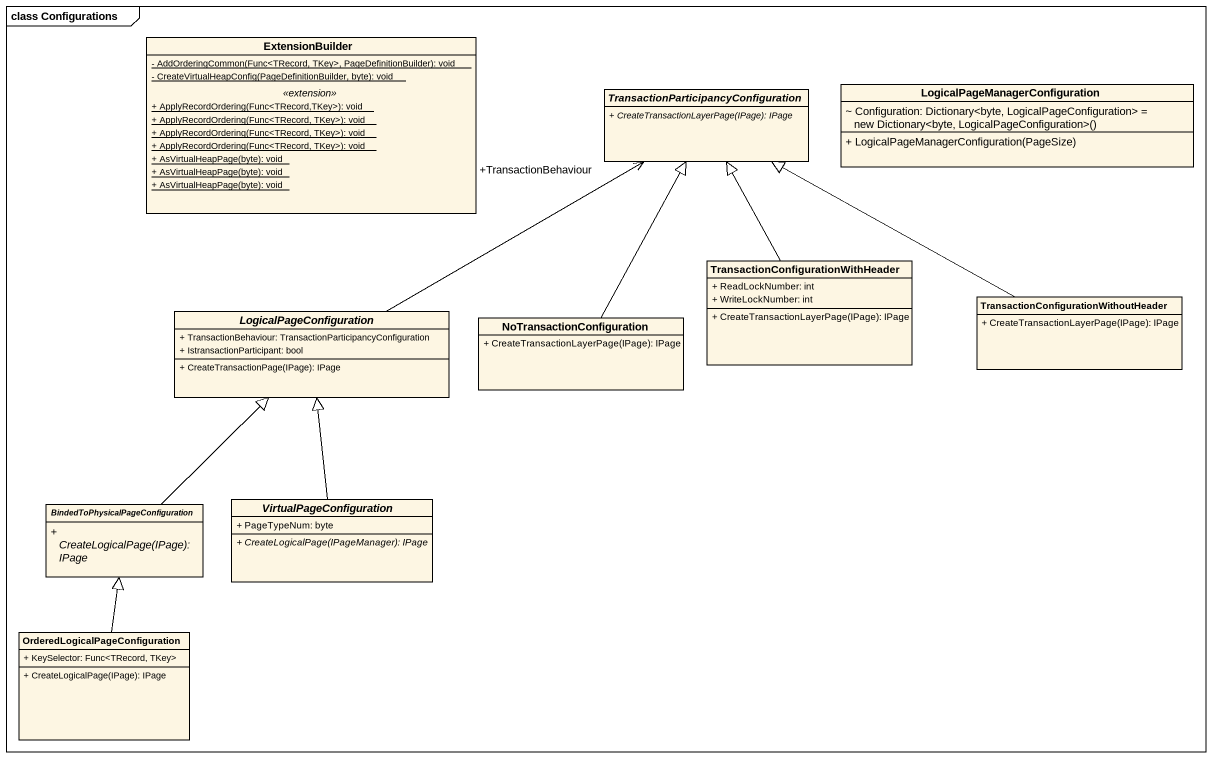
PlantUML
@startuml
mainframe class Configurations
hide circle
hide empty members
skinparam classAttributeIconSize 0
class ExtensionBuilder {
  {static} - AddOrderingCommon(Func<TRecord, TKey>, PageDefinitionBuilder): void
  {static} - CreateVirtualHeapConfig(PageDefinitionBuilder, byte): void
  .. <<extension>> ..
  {static} + ApplyRecordOrdering(Func<TRecord,TKey>): void
  {static} + ApplyRecordOrdering(Func<TRecord, TKey>): void
  {static} + ApplyRecordOrdering(Func<TRecord, TKey>): void
  {static} + ApplyRecordOrdering(Func<TRecord, TKey>): void
  {static} + AsVirtualHeapPage(byte): void
  {static} + AsVirtualHeapPage(byte): void
  {static} + AsVirtualHeapPage(byte): void
}
abstract class "TransactionParticipancyConfiguration" as TransactionParticipancyConfi {
  {abstract} + CreateTransactionLayerPage(IPage): IPage
}
class "LogicalPageManagerConfiguration" as LogicalPageManagerConfigurat {
  {field} ~ Configuration: Dictionary<byte, LogicalPageConfiguration> = new Dictionary<byte, LogicalPageConfiguration>()
  + LogicalPageManagerConfiguration(PageSize)
}
class "TransactionConfigurationWithHeader" as TransactionConfigurationWith {
  + ReadLockNumber: int
  + WriteLockNumber: int
  + CreateTransactionLayerPage(IPage): IPage
}
class "TransactionConfigurationWithoutHeader" as TransactionConfigurationWith_2 {
  + CreateTransactionLayerPage(IPage): IPage
}
abstract class LogicalPageConfiguration {
  + TransactionBehaviour: TransactionParticipancyConfiguration
  + IstransactionParticipant: bool
  + CreateTransactionPage(IPage): IPage
}
class NoTransactionConfiguration {
  + CreateTransactionLayerPage(IPage): IPage
}
abstract class "BindedToPhysicalPageConfiguration" as BindedToPhysicalPageConfigur {
  {abstract} + CreateLogicalPage(IPage): IPage
}
abstract class VirtualPageConfiguration {
  + PageTypeNum: byte
  {abstract} + CreateLogicalPage(IPageManager): IPage
}
class "OrderedLogicalPageConfiguration" as OrderedLogicalPageConfigurat {
  + KeySelector: Func<TRecord, TKey>
  + CreateLogicalPage(IPage): IPage
}
TransactionConfigurationWith -up-|> TransactionParticipancyConfi
TransactionConfigurationWith_2 -left-|> TransactionParticipancyConfi
LogicalPageConfiguration -right-> "+TransactionBehaviour" TransactionParticipancyConfi
NoTransactionConfiguration -up-|> TransactionParticipancyConfi
BindedToPhysicalPageConfigur -up-|> LogicalPageConfiguration
VirtualPageConfiguration -up-|> LogicalPageConfiguration
OrderedLogicalPageConfigurat -up-|> BindedToPhysicalPageConfigur
@enduml
